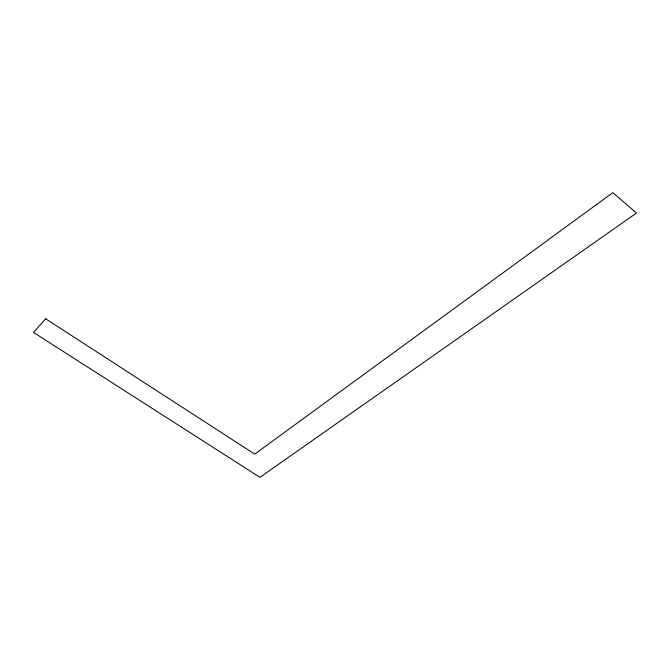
<?xml version="1.0" encoding="UTF-8"?>
<svg xmlns="http://www.w3.org/2000/svg" width="670" height="670" viewBox="0 0 670 670"><rect width="100%" height="100%" fill="white"/><g stroke="black" fill="none" stroke-linecap="round" stroke-linejoin="round"><path stroke-width="1" d="M45.669 318.794L33.5 332.412L259.935 477.333L636.5 213.043L612.816 192.667L254.709 454.134L45.669 318.794"/></g></svg>
